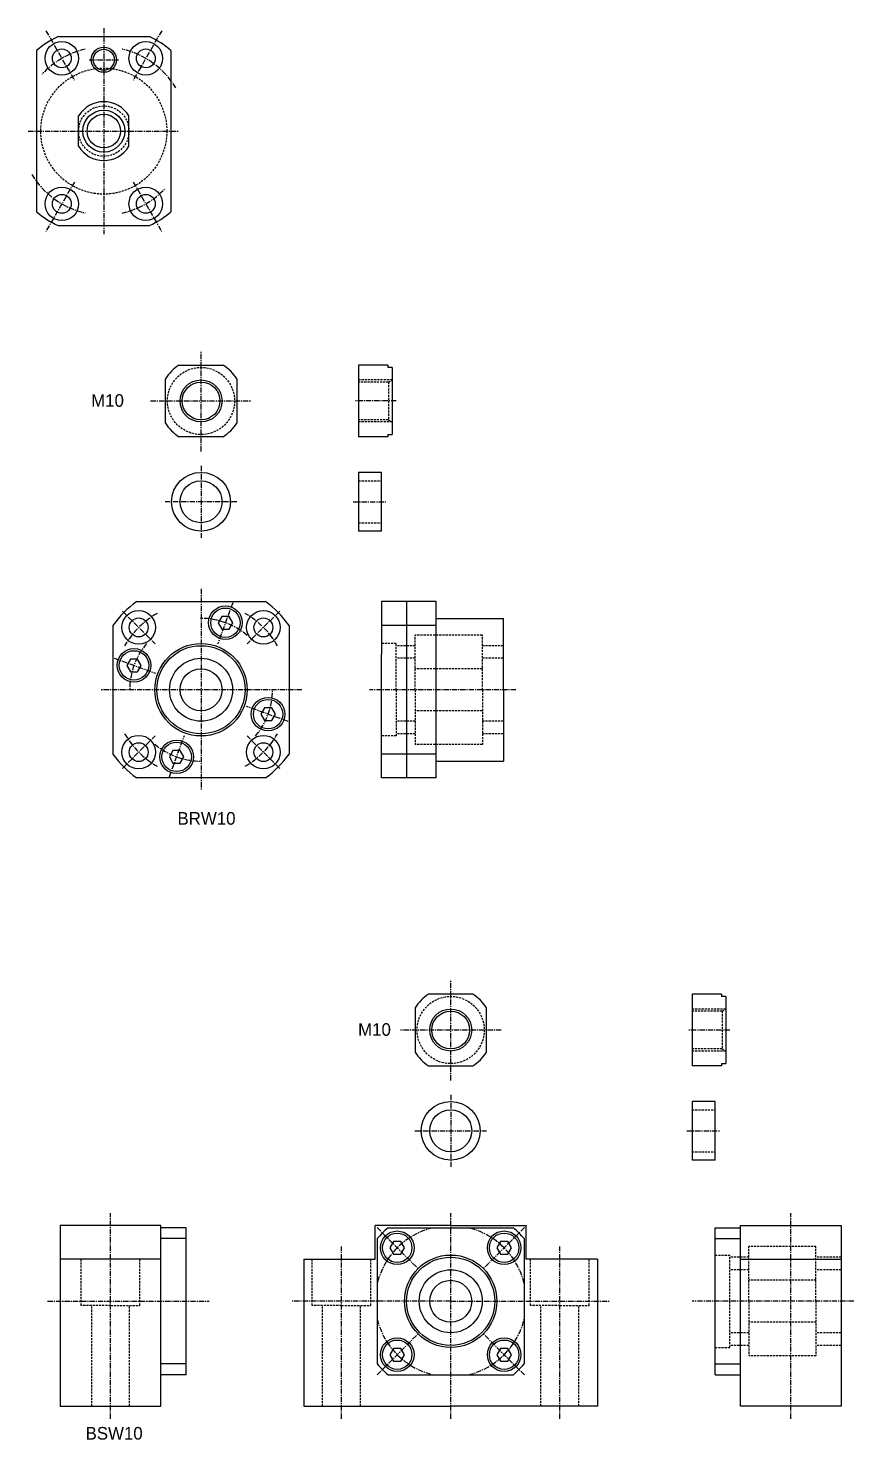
# Model space of a CAD drawing. Extents: x -135 to 415, y -258 to 123.
# Drawn here: x 218 to 414.6, y -251.6 to 84.5 of the extents above; entities that cross this region are included whole.
import ezdxf

# ---------------------------------------------------------------- set-up
doc = ezdxf.new("R2010")
doc.units = 0
doc.linetypes.add('CENTER', pattern=[2, 1.25, -0.25, 0.25, -0.25])
doc.linetypes.add('DASHED', pattern=[0.75, 0.5, -0.25])
doc.layers.get('0').update_dxf_attribs({"linetype": 'CONTINUOUS'})
doc.layers.add('CENTER', color=1, linetype='CENTER')

# ---------------------------------------------------------------- blocks, each defined once
blk = doc.blocks.new('BSW10-H')
at = {"color": 7, "linetype": 'CONTINUOUS'}
for p, q in [((0, 43), (-18, 43)), ((-18, 35), (-18, 43)), ((-14.92, 42.5), (14.92, 42.5)), ((0, 43), (18, 43)), ((18, 35), (18, 43)), ((-17.5, 39.92), (-17.5, 10.08)), ((17.5, 39.92), (17.5, 10.08)), ((-35, 35), (-35, 0)), ((-35, 35), (-18, 35)), ((35, 35), (18, 35)), ((35, 35), (35, 0)), ((-14.92, 7.5), (14.92, 7.5)), ((-35, 0), (0, 0)), ((35, 0), (0, 0))]:
    blk.add_line(p, q, dxfattribs=at)
at = {"color": 3, "linetype": 'DASHED'}
for p, q in [((-33, 24), (-33, 35)), ((-19, 24), (-19, 35)), ((19, 24), (19, 35)), ((33, 24), (33, 35)), ((-26, 24), (-33, 24)), ((-30.5, 0), (-30.5, 24)), ((-26, 24), (-19, 24)), ((-21.5, 0), (-21.5, 24)), ((26, 24), (19, 24)), ((21.5, 0), (21.5, 24)), ((26, 24), (33, 24)), ((30.5, 0), (30.5, 24))]:
    blk.add_line(p, q, dxfattribs=at)
for points in [[(-13.59, 39.23), (-14.46, 37.73), (-13.59, 36.23), (-11.86, 36.23), (-11, 37.73), (-11.86, 39.23)], [(11.86, 39.23), (11, 37.73), (11.86, 36.23), (13.59, 36.23), (14.46, 37.73), (13.59, 39.23)], [(-13.59, 13.77), (-14.46, 12.27), (-13.59, 10.77), (-11.86, 10.77), (-11, 12.27), (-11.86, 13.77)], [(11.86, 13.77), (11, 12.27), (11.86, 10.77), (13.59, 10.77), (14.46, 12.27), (13.59, 13.77)]]:
    blk.add_lwpolyline(points, close=True)
at = {"color": 7, "linetype": 'CONTINUOUS'}
for centre, radius in [((-12.73, 37.73), 4), ((-12.73, 37.73), 3.5), ((12.73, 37.73), 4), ((12.73, 37.73), 3.5), ((0, 25), 11), ((0, 25), 7.5), ((0, 25), 5), ((-12.73, 12.27), 4), ((-12.73, 12.27), 3.5), ((12.73, 12.27), 4), ((12.73, 12.27), 3.5)]:
    blk.add_circle(centre, radius, dxfattribs=at)
blk.add_circle((0, 25), 10.5)
for start, end in [(130.4591, 139.5409), (40.4591, 49.5409), (220.4591, 229.5409), (310.4591, 319.5409)]:
    blk.add_arc((0, 25), 23, start, end, dxfattribs=at)
at = {"layer": 'CENTER', "color": 1, "linetype": 'CENTER'}
for p, q in [((0, -3), (0, 46)), ((-17.55, 42.55), (-7.9, 32.9)), ((17.55, 42.55), (7.9, 32.9)), ((-26, -3), (-26, 38)), ((26, -3), (26, 38)), ((0, 25), (-38, 25)), ((0, 25), (38, 25)), ((-17.55, 7.45), (-7.9, 17.1)), ((17.55, 7.45), (7.9, 17.1))]:
    blk.add_line(p, q, dxfattribs=at)
for start, end in [(103.5362, 166.4638), (13.5362, 76.4638), (193.5362, 256.4638), (283.5362, 346.4638)]:
    blk.add_arc((0, 25), 18, start, end, dxfattribs=at)
blk = doc.blocks.new('BSW10-V')
at = {"color": 7, "linetype": 'CONTINUOUS'}
for p, q in [((-30, -17.5), (-30, 17.5)), ((-30, 17.5), (-24, 17.5)), ((-24, 18), (0, 18)), ((-24, 17.15), (-24, 18)), ((-24, -17.15), (-24, 17.15)), ((0, 18), (0, -25)), ((-30, 14.92), (-24, 14.92)), ((-24, 10), (0, 10)), ((-30, -14.92), (-24, -14.92)), ((-30, -17.5), (-24, -17.5)), ((-24, -25), (-24, -17.15)), ((0, -25), (-24, -25))]:
    blk.add_line(p, q, dxfattribs=at)
at = {"color": 3, "linetype": 'DASHED'}
for p, q in [((-30, 11), (-26.5, 11)), ((-26.5, -11), (-26.5, 11)), ((-22, 10.5), (-26.5, 10.5)), ((-6, 13), (-22, 13)), ((-22, 0), (-22, 13)), ((-6, 0), (-6, 13)), ((0, 10.5), (-6, 10.5)), ((-22, 7.5), (-26.5, 7.5)), ((0, 7.5), (-6, 7.5)), ((-6, 5), (-22, 5)), ((-22, 0), (-22, -13)), ((-6, 0), (-6, -13)), ((-6, -5), (-22, -5)), ((-22, -7.5), (-26.5, -7.5)), ((0, -7.5), (-6, -7.5)), ((-30, -11), (-26.5, -11)), ((-22, -10.5), (-26.5, -10.5)), ((-6, -13), (-22, -13)), ((0, -10.5), (-6, -10.5))]:
    blk.add_line(p, q, dxfattribs=at)
at = {"layer": 'CENTER', "color": 1, "linetype": 'CENTER'}
for p, q in [((-12, -28), (-12, 21)), ((3, 0), (-35.5, 0))]:
    blk.add_line(p, q, dxfattribs=at)
blk = doc.blocks.new('BRW10-H')
at = {"color": 7, "linetype": 'CONTINUOUS'}
for p, q in [((-15.33, 21), (15.33, 21)), ((-21, 15.33), (-21, -15.33)), ((21, 15.33), (21, -15.33)), ((15.33, -21), (-15.33, -21))]:
    blk.add_line(p, q, dxfattribs=at)
for points in [[(4.95, 17.47), (4.08, 15.97), (4.95, 14.47), (6.68, 14.47), (7.55, 15.97), (6.68, 17.47)], [(-16.84, 7.31), (-17.71, 5.81), (-16.84, 4.31), (-15.11, 4.31), (-14.24, 5.81), (-15.11, 7.31)], [(15.11, -4.31), (14.24, -5.81), (15.11, -7.31), (16.84, -7.31), (17.71, -5.81), (16.84, -4.31)], [(-6.68, -14.47), (-7.55, -15.97), (-6.68, -17.47), (-4.95, -17.47), (-4.08, -15.97), (-4.95, -14.47)]]:
    blk.add_lwpolyline(points, close=True)
for centre, radius in [((-14.85, 14.85), 4), ((-14.85, 14.85), 2.25), ((5.81, 15.97), 4), ((14.85, 14.85), 4), ((14.85, 14.85), 2.25), ((-15.97, 5.81), 4), ((0, 0), 7.5), ((0, 0), 5), ((15.97, -5.81), 4), ((-14.85, -14.85), 4), ((-14.85, -14.85), 2.25), ((-5.81, -15.97), 4), ((14.85, -14.85), 4), ((14.85, -14.85), 2.25)]:
    blk.add_circle(centre, radius, dxfattribs=at)
for centre, radius in [((5.81, 15.97), 3.5), ((0, 0), 11), ((0, 0), 10.5), ((-15.97, 5.81), 3.5), ((15.97, -5.81), 3.5), ((-5.81, -15.97), 3.5)]:
    blk.add_circle(centre, radius)
for start, end in [(126.1289, 143.8711), (36.1289, 53.8711), (216.1289, 233.8711), (306.1289, 323.8711)]:
    blk.add_arc((0, 0), 26, start, end, dxfattribs=at)
at = {"layer": 'CENTER', "color": 1, "linetype": 'CENTER'}
for p, q in [((0, 24), (0, -24)), ((7.54, 20.72), (3.95, 10.85)), ((-18.74, 18.74), (-10.96, 10.96)), ((18.74, 18.74), (10.96, 10.96)), ((-20.72, 7.54), (-10.85, 3.95)), ((24, 0), (-24, 0)), ((20.72, -7.54), (10.85, -3.95)), ((-18.74, -18.74), (-10.96, -10.96)), ((-7.54, -20.72), (-3.95, -10.85)), ((18.74, -18.74), (10.96, -10.96))]:
    blk.add_line(p, q, dxfattribs=at)
for start, end in [(119.9507, 150.0493), (29.9507, 60.0493), (209.9507, 240.0493), (299.9507, 330.0493)]:
    blk.add_arc((0, 0), 21, start, end, dxfattribs=at)
at = {"layer": 'CENTER'}
for start, end in [(49.6715, 90.3285), (139.6715, 180.3285), (319.6715, 0.3285), (229.6715, 270.3285)]:
    blk.add_arc((0, 0), 17, start, end, dxfattribs=at)
blk = doc.blocks.new('BRW10-V')
at = {"color": 7, "linetype": 'CONTINUOUS'}
for p, q in [((-16, 21), (-29, 21)), ((-29, 21), (-29, 8.5)), ((-23, -21), (-23, 21)), ((-16, -21), (-16, 21)), ((-16, 17), (0, 17)), ((0, 0), (0, 17)), ((-16, 15.33), (-29, 15.33)), ((-29, -8.5), (-29, 8.5)), ((0, 0), (0, -17)), ((-29, -21), (-29, -8.5)), ((-16, -15.33), (-29, -15.33)), ((-16, -17), (0, -17)), ((-16, -21), (-29, -21))]:
    blk.add_line(p, q, dxfattribs=at)
at = {"color": 3, "linetype": 'DASHED'}
for p, q in [((-25.5, 11), (-29, 11)), ((-25.5, 0), (-25.5, 11)), ((-21, 10.5), (-25.5, 10.5)), ((-21, 0), (-21, 13)), ((-5, 13), (-21, 13)), ((-5, 0), (-5, 13)), ((0, 10.5), (-5, 10.5)), ((-21, 7.5), (-25.5, 7.5)), ((0, 7.5), (-5, 7.5)), ((-5, 5), (-21, 5)), ((-25.5, 0), (-25.5, -11)), ((-21, 0), (-21, -13)), ((-5, 0), (-5, -13)), ((-5, -5), (-21, -5)), ((-21, -7.5), (-25.5, -7.5)), ((0, -7.5), (-5, -7.5)), ((-25.5, -11), (-29, -11)), ((-21, -10.5), (-25.5, -10.5)), ((-5, -13), (-21, -13)), ((0, -10.5), (-5, -10.5))]:
    blk.add_line(p, q, dxfattribs=at)
at = {"layer": 'CENTER', "color": 1, "linetype": 'CENTER'}
blk.add_line((3, 0), (-31.85, 0), dxfattribs=at)
blk = doc.blocks.new('SP10')
at = {"color": 7, "linetype": 'CONTINUOUS'}
for p, q in [((0, 7), (0, -7)), ((5.5, 7), (0, 7)), ((5.5, -7), (5.5, 7)), ((5.5, -7), (0, -7))]:
    blk.add_line(p, q, dxfattribs=at)
at = {"color": 3, "linetype": 'DASHED'}
for p, q in [((0, 5), (5.5, 5)), ((0, -5), (5.5, -5))]:
    blk.add_line(p, q, dxfattribs=at)
at = {"layer": 'CENTER', "color": 1, "linetype": 'CENTER'}
blk.add_line((-1.25, 0), (6.75, 0), dxfattribs=at)

msp = doc.modelspace()

# ---------------------------------------------------------------- linework, layer by layer
at = {"color": 7, "linetype": 'CONTINUOUS'}
for p, q in [((225.1, 82.5), (246.9, 82.5)), ((220, 79.21), (220, 40.79)), ((252, 79.21), (252, 40.79)), ((230, 56.39), (230, 63.61)), ((242, 56.39), (242, 63.61)), ((225.1, 37.5), (246.9, 37.5)), ((253.89, 4.24), (264.43, 4.24)), ((296.66, 4.24), (296.66, -12.76)), ((303.66, 4.24), (296.66, 4.24)), ((303.66, 4.24), (303.66, 3.74)), ((304.66, 3.74), (303.66, 3.74)), ((304.66, 3.74), (304.66, -12.26)), ((250.66, -9.53), (250.66, 1.01)), ((267.66, 1.01), (267.66, -9.53)), ((264.43, -12.76), (253.89, -12.76)), ((303.66, -12.76), (296.66, -12.76)), ((303.66, -12.26), (303.66, -12.76)), ((303.66, -12.26), (304.66, -12.26)), ((323.89, -145.55), (313.35, -145.55)), ((376.12, -145.55), (376.12, -162.55)), ((383.12, -145.55), (376.12, -145.55)), ((383.12, -145.55), (383.12, -146.05)), ((384.12, -146.05), (383.12, -146.05)), ((384.12, -146.05), (384.12, -162.05)), ((310.12, -148.78), (310.12, -159.32)), ((327.12, -159.32), (327.12, -148.78)), ((313.35, -162.55), (323.89, -162.55)), ((383.12, -162.55), (376.12, -162.55)), ((383.12, -162.05), (384.12, -162.05)), ((383.12, -162.05), (383.12, -162.55)), ((376.12, -171.05), (376.12, -185.05)), ((381.62, -171.05), (376.12, -171.05)), ((381.62, -185.05), (381.62, -171.05)), ((381.62, -185.05), (376.12, -185.05)), ((225.62, -200.64), (225.62, -243.64)), ((249.62, -200.64), (225.62, -200.64)), ((249.62, -201.49), (249.62, -200.64)), ((255.62, -201.14), (249.62, -201.14)), ((249.62, -235.79), (249.62, -201.49)), ((255.62, -236.14), (255.62, -201.14)), ((255.62, -203.71), (249.62, -203.71)), ((249.62, -208.64), (225.62, -208.64)), ((255.62, -233.56), (249.62, -233.56)), ((249.62, -243.64), (249.62, -235.79)), ((255.62, -236.14), (249.62, -236.14)), ((225.62, -243.64), (249.62, -243.64))]:
    msp.add_line(p, q, dxfattribs=at)
at = {"color": 3, "linetype": 'DASHED'}
for p, q in [((304.66, 0.74), (296.66, 0.74)), ((303.79, 0.24), (296.66, 0.24)), ((303.79, 0.24), (304.66, 0.74)), ((303.79, 0.24), (303.79, -8.76)), ((303.79, -8.76), (296.66, -8.76)), ((304.66, -9.26), (296.66, -9.26)), ((303.79, -8.76), (304.66, -9.26)), ((384.12, -149.05), (376.12, -149.05)), ((383.25, -149.55), (376.12, -149.55)), ((383.25, -149.55), (384.12, -149.05)), ((383.25, -149.55), (383.25, -158.55)), ((383.25, -158.55), (376.12, -158.55)), ((384.12, -159.05), (376.12, -159.05)), ((383.25, -158.55), (384.12, -159.05)), ((376.12, -173.05), (381.62, -173.05)), ((376.12, -183.05), (381.62, -183.05)), ((230.62, -219.64), (230.62, -208.64)), ((244.62, -219.64), (244.62, -208.64)), ((237.62, -219.64), (230.62, -219.64)), ((233.12, -243.64), (233.12, -219.64)), ((237.62, -219.64), (244.62, -219.64)), ((242.12, -243.64), (242.12, -219.64))]:
    msp.add_line(p, q, dxfattribs=at)
at = {"color": 7, "linetype": 'CONTINUOUS'}
for centre, radius in [((226, 77.32), 4), ((246, 77.32), 4), ((226, 77.32), 2.25), ((236, 77), 2.5), ((246, 77.32), 2.25), ((236, 60), 5), ((236, 60), 4), ((226, 42.68), 4), ((226, 42.68), 2.25), ((246, 42.68), 4), ((246, 42.68), 2.25), ((259.16, -4.26), 4.5), ((259.16, -28.26), 7), ((259.16, -28.26), 5), ((318.62, -154.05), 4.5), ((318.62, -178.05), 7), ((318.62, -178.05), 5)]:
    msp.add_circle(centre, radius, dxfattribs=at)
at = {"color": 3, "linetype": 'CONTINUOUS'}
for centre, radius in [((236, 77), 3), ((259.16, -4.26), 5), ((318.62, -154.05), 5)]:
    msp.add_circle(centre, radius, dxfattribs=at)
at = {"color": 3, "linetype": 'DASHED'}
for centre, radius in [((236, 60), 15), ((236, 60), 6), ((259.16, -4.26), 8), ((318.62, -154.05), 8)]:
    msp.add_circle(centre, radius, dxfattribs=at)
at = {"color": 7, "linetype": 'CONTINUOUS'}
for centre, radius, start, end in [((236, 60), 25, 115.8419, 129.7918), ((236, 60), 25, 50.2082, 64.1581), ((236, 60), 7, 31.0027, 148.9973), ((236, 60), 7, 211.0027, 328.9973), ((236, 60), 25, 230.2082, 244.1581), ((236, 60), 25, 295.8419, 309.7918), ((259.16, -4.26), 10, 121.7883, 148.2117), ((259.16, -4.26), 10, 31.7883, 58.2117), ((259.16, -4.26), 10, 211.7883, 238.2117), ((259.16, -4.26), 10, 301.7883, 328.2117), ((318.62, -154.05), 10, 121.7883, 148.2117), ((318.62, -154.05), 10, 31.7883, 58.2117), ((318.62, -154.05), 10, 211.7883, 238.2117), ((318.62, -154.05), 10, 301.7883, 328.2117)]:
    msp.add_arc(centre, radius, start, end, dxfattribs=at)
at = {"layer": 'CENTER', "color": 1, "linetype": 'CENTER'}
for p, q in [((236, 84.5), (236, 35.5)), ((222.2, 83.91), (229, 72.12)), ((249.8, 83.91), (243, 72.12)), ((232.5, 77), (239.5, 77)), ((218, 60), (254, 60)), ((229, 47.88), (222.2, 36.09)), ((243, 47.88), (249.8, 36.09)), ((259.16, -16.27), (259.16, 7.75)), ((247.15, -4.26), (271.17, -4.26)), ((305.66, -4.26), (295.66, -4.26)), ((259.16, -19.71), (259.16, -36.81)), ((267.71, -28.26), (250.61, -28.26)), ((318.62, -166.06), (318.62, -142.04)), ((330.63, -154.05), (306.61, -154.05)), ((385.12, -154.05), (375.12, -154.05)), ((318.62, -169.5), (318.62, -186.6)), ((310.07, -178.05), (327.17, -178.05)), ((374.87, -178.05), (382.87, -178.05)), ((237.62, -246.64), (237.62, -197.64)), ((222.62, -218.64), (261.12, -218.64))]:
    msp.add_line(p, q, dxfattribs=at)
for start, end in [(102.7461, 137.2538), (31.045, 77.2539), (211.045, 257.2539), (282.7461, 317.2538)]:
    msp.add_arc((236, 60), 20, start, end, dxfattribs=at)

# ---------------------------------------------------------------- block references
at = {"color": 7, "linetype": 'CONTINUOUS'}
for name, p in [('SP10', (296.66, -28.26)), ('BRW10-H', (259.16, -73.03)), ('BRW10-V', (331.16, -73.03)), ('BSW10-H', (318.62, -243.64)), ('BSW10-V', (411.62, -218.64))]:
    msp.add_blockref(name, p, dxfattribs=at)

# ---------------------------------------------------------------- texts
for s, p in [('M10', (232.99, -5.64)), ('BRW10', (253.55, -105.16)), ('M10', (296.57, -155.43)), ('BSW10', (231.66, -251.58))]:
    msp.add_text(s, height=3).set_placement(p)

doc.saveas('drawing.dxf')
